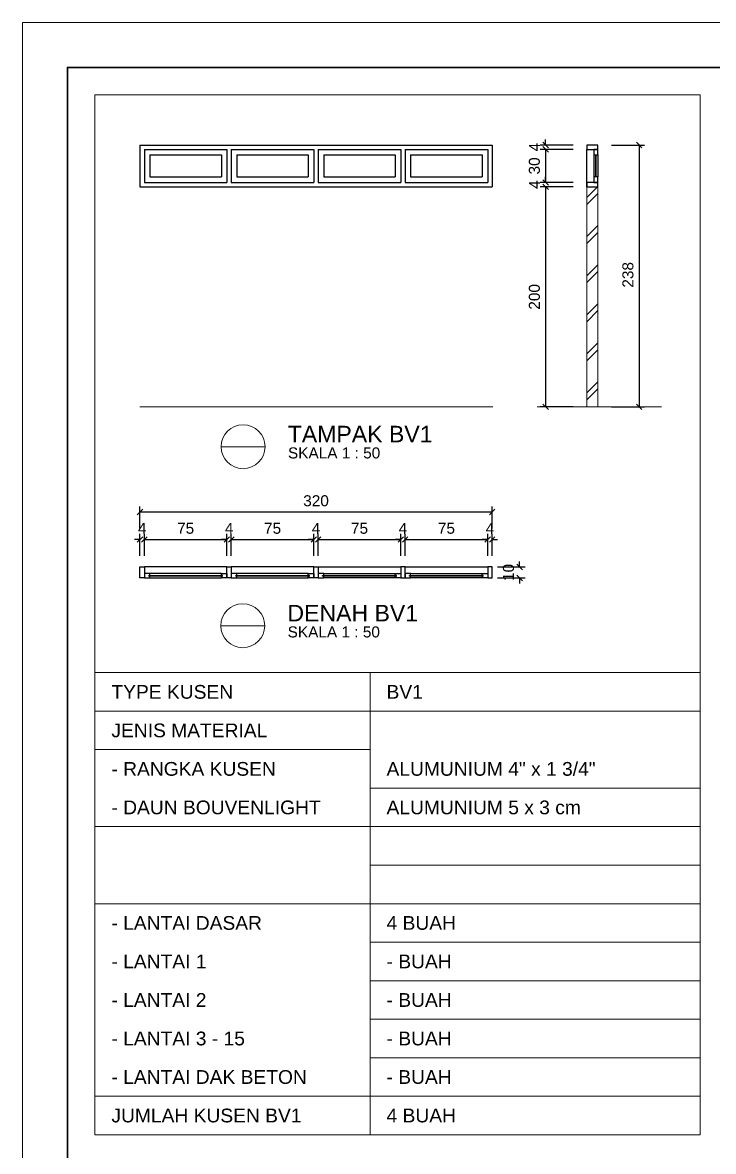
# Model space of a CAD drawing. Header units: millimetres. Extents: x -108 to 351, y -17 to 192.
# Drawn here: x 292.04 to 304.59, y 4.65 to 25.17 of the extents above; entities that cross this region are included whole.
import ezdxf
from ezdxf.enums import TextEntityAlignment as Align

# ---------------------------------------------------------------- set-up
doc = ezdxf.new("R2010")
doc.units = ezdxf.units.MM
doc.layers.get('defpoints').update_dxf_attribs({"color": 1})
for name, color, linetype, lineweight in [('ars', 11, 'Continuous', 0), ('KACA', 151, 'Continuous', 5), ('KOP', 7, 'Continuous', 20), ('KOP GARIS', 1, 'Continuous', 30), ('lan', 7, 'Continuous', 15), ('NOT', 7, 'Continuous', 20), ('tem', 5, 'Continuous', 20), ('u', 6, 'Continuous', 20), ('u @ 1', 6, 'Continuous', 20)]:
    doc.layers.add(name, color=color, linetype=linetype, lineweight=lineweight)
doc.layers.add('Kusen', color=30, linetype='Continuous')
doc.styles.get("Standard").update_dxf_attribs({"font": 'arial.ttf'})
doc.dimstyles.new('SK-50', dxfattribs={"dimscale": 0, "dimtxt": 0.2, "dimasz": 0.1, "dimexe": 0.1, "dimexo": 0, "dimgap": 0.1, "dimtad": 1, "dimdec": 0, "dimlfac": 50, "dimzin": 0, "dimdsep": 46, "dimtxsty": 'Standard', "dimblk": 'OBLIQUE', "dimcen": 0.09, "dimclrd": 256, "dimclre": 256, "dimclrt": 256, "dimadec": 0, "dimazin": 0, "dimtfac": 1, "dimtdec": 0, "dimtofl": 0, "dimtmove": 0, "dimatfit": 3, "dimldrblk": 'OBLIQUE', "dimfxl": 0, "dimtolj": 1, "dimtzin": 0, "dimarcsym": 0})

# ---------------------------------------------------------------- blocks, each defined once
blk = doc.blocks.new('KOPA2-TPAK r')
at = {"layer": 'KOP'}
blk.add_lwpolyline([(0, 0), (59.4, 0), (59.4, 42.135), (0, 42.135)], close=True, dxfattribs=at)
at = {"layer": 'KOP GARIS'}
blk.add_lwpolyline([(0.815, 0.815), (58.585, 0.815), (58.585, 41.32), (0.815, 41.32)], close=True, dxfattribs=at)
at = {"layer": 'KOP'}
for p in [(51.864, 6.612), (51.864, 6.212), (51.864, 5.812)]:
    blk.add_attdef('JUDUL', p, '', height=0.25, dxfattribs=at)
for tag, p in [('SKALA', (51.816, 4.913)), ('SKALA', (51.816, 4.602)), ('SKALA', (51.816, 4.312)), ('AR-00', (57.749, 3.195))]:
    blk.add_attdef(tag, text='', height=0.172, dxfattribs=at).set_placement(p, align=Align.MIDDLE_CENTER)
blk = doc.blocks.new('BV 320')
at = {"layer": 'KACA'}
for points in [[(0.0275, 3.12), (0.0275, 2.45), (0.0325, 2.45), (0.0325, 3.12)], [(0.0275, 2.33), (0.0275, 1.66), (0.0325, 1.66), (0.0325, 2.33)], [(0.0275, 0.87), (0.0275, 1.54), (0.0325, 1.54), (0.0325, 0.87)], [(0.0275, 0.08), (0.0275, 0.75), (0.0325, 0.75), (0.0325, 0.08)]]:
    blk.add_lwpolyline(points, close=True, dxfattribs=at)
at = {"layer": 'Kusen'}
for p, q in [((-0.05, 2.41), (-0.05, 3.16)), ((0.01, 2.46), (0.01, 3.11)), ((0.05, 3.11), (0.05, 2.46)), ((-0.05, 1.62), (-0.05, 2.37)), ((0.01, 1.67), (0.01, 2.32)), ((0.05, 2.32), (0.05, 1.67)), ((-0.05, 1.58), (-0.05, 0.83)), ((0.01, 1.53), (0.01, 0.88)), ((0.05, 0.88), (0.05, 1.53)), ((-0.05, 0.79), (-0.05, 0.04)), ((0.01, 0.74), (0.01, 0.09)), ((0.05, 0.09), (0.05, 0.74))]:
    blk.add_line(p, q, dxfattribs=at)
for points in [[(-0.05, 3.2), (-0.05, 3.16), (0.05, 3.16), (0.05, 3.2)], [(-0.05, 2.41), (-0.05, 2.37), (0.05, 2.37), (0.05, 2.41)], [(-0.05, 1.58), (-0.05, 1.62), (0.05, 1.62), (0.05, 1.58)], [(-0.05, 0.79), (-0.05, 0.83), (0.05, 0.83), (0.05, 0.79)], [(-0.05, 0), (-0.05, 0.04), (0.05, 0.04), (0.05, 0)]]:
    blk.add_lwpolyline(points, close=True, dxfattribs=at)
for points in [[(0.0275, 3.11), (0.01, 3.11), (0.01, 3.16), (0.05, 3.16), (0.05, 3.11), (0.0325, 3.11), (0.0325, 3.12), (0.0275, 3.12), (0.0275, 3.11)], [(0.0275, 2.46), (0.01, 2.46), (0.01, 2.41), (0.05, 2.41), (0.05, 2.46), (0.0325, 2.46), (0.0325, 2.45), (0.0275, 2.45), (0.0275, 2.46)], [(0.0275, 2.32), (0.01, 2.32), (0.01, 2.37), (0.05, 2.37), (0.05, 2.32), (0.0325, 2.32), (0.0325, 2.33), (0.0275, 2.33), (0.0275, 2.32)], [(0.0275, 1.67), (0.01, 1.67), (0.01, 1.62), (0.05, 1.62), (0.05, 1.67), (0.0325, 1.67), (0.0325, 1.66), (0.0275, 1.66), (0.0275, 1.67)], [(0.0275, 1.53), (0.01, 1.53), (0.01, 1.58), (0.05, 1.58), (0.05, 1.53), (0.0325, 1.53), (0.0325, 1.54), (0.0275, 1.54), (0.0275, 1.53)], [(0.0275, 0.88), (0.01, 0.88), (0.01, 0.83), (0.05, 0.83), (0.05, 0.88), (0.0325, 0.88), (0.0325, 0.87), (0.0275, 0.87), (0.0275, 0.88)], [(0.0275, 0.74), (0.01, 0.74), (0.01, 0.79), (0.05, 0.79), (0.05, 0.74), (0.0325, 0.74), (0.0325, 0.75), (0.0275, 0.75), (0.0275, 0.74)], [(0.0275, 0.09), (0.01, 0.09), (0.01, 0.04), (0.05, 0.04), (0.05, 0.09), (0.0325, 0.09), (0.0325, 0.08), (0.0275, 0.08), (0.0275, 0.09)]]:
    blk.add_lwpolyline(points, dxfattribs=at)
blk = doc.blocks.new('_Oblique')
at = {"color": 0, "linetype": 'ByBlock', "lineweight": -2}
blk.add_line((-0.5, -0.5), (0.5, 0.5), dxfattribs=at)
blk = doc.blocks.new('*D189')
at = {"layer": 'defpoints', "color": 0, "transparency": 16777216}
for p in [(295.753, 15.776), (294.253, 15.476), (295.753, 15.476)]:
    blk.add_point(p, dxfattribs=at)
at = {"layer": 'u', "lineweight": -2, "transparency": 16777216}
for p, q in [((294.253, 15.476), (294.253, 15.876)), ((295.753, 15.476), (295.753, 15.876)), ((294.253, 15.776), (295.753, 15.776))]:
    blk.add_line(p, q, dxfattribs=at)
at = {"layer": 'u', "lineweight": -2, "transparency": 16777216, "xscale": 0.1, "yscale": 0.1, "zscale": 0.1, "rotation": 180}
blk.add_blockref('_Oblique', (294.253, 15.776), dxfattribs=at)
at = {"layer": 'u', "lineweight": -2, "transparency": 16777216, "xscale": 0.1, "yscale": 0.1, "zscale": 0.1}
blk.add_blockref('_Oblique', (295.753, 15.776), dxfattribs=at)
at = {"layer": 'u', "transparency": 16777216, "insert": (295.003, 15.978), "char_height": 0.2, "attachment_point": 5}
blk.add_mtext('\\A1;75', dxfattribs=at)
blk = doc.blocks.new('*D192')
at = {"layer": 'defpoints', "color": 0, "transparency": 16777216}
for p in [(295.833, 15.776), (295.753, 15.476), (295.833, 15.476)]:
    blk.add_point(p, dxfattribs=at)
at = {"layer": 'u', "lineweight": -2, "transparency": 16777216}
for p, q in [((295.753, 15.476), (295.753, 15.876)), ((295.833, 15.476), (295.833, 15.876)), ((295.753, 15.776), (295.653, 15.776)), ((295.833, 15.776), (295.933, 15.776))]:
    blk.add_line(p, q, dxfattribs=at)
at = {"layer": 'u', "lineweight": -2, "transparency": 16777216, "xscale": 0.1, "yscale": 0.1, "zscale": 0.1}
blk.add_blockref('_Oblique', (295.753, 15.776), dxfattribs=at)
at = {"layer": 'u', "lineweight": -2, "transparency": 16777216, "xscale": 0.1, "yscale": 0.1, "zscale": 0.1, "rotation": 180}
blk.add_blockref('_Oblique', (295.833, 15.776), dxfattribs=at)
at = {"layer": 'u', "transparency": 16777216, "insert": (295.793, 15.976), "char_height": 0.2, "attachment_point": 5}
blk.add_mtext('\\A1;4', dxfattribs=at)
blk = doc.blocks.new('*D190')
at = {"layer": 'defpoints', "color": 0, "transparency": 16777216}
for p in [(300.573, 16.276), (294.173, 15.976), (300.573, 15.976)]:
    blk.add_point(p, dxfattribs=at)
at = {"layer": 'u', "lineweight": -2, "transparency": 16777216}
for p, q in [((294.173, 15.976), (294.173, 16.376)), ((294.173, 16.276), (300.573, 16.276)), ((300.573, 15.976), (300.573, 16.376))]:
    blk.add_line(p, q, dxfattribs=at)
at = {"layer": 'u', "lineweight": -2, "transparency": 16777216, "xscale": 0.1, "yscale": 0.1, "zscale": 0.1, "rotation": 180}
blk.add_blockref('_Oblique', (294.173, 16.276), dxfattribs=at)
at = {"layer": 'u', "lineweight": -2, "transparency": 16777216, "xscale": 0.1, "yscale": 0.1, "zscale": 0.1}
blk.add_blockref('_Oblique', (300.573, 16.276), dxfattribs=at)
at = {"layer": 'u', "transparency": 16777216, "insert": (297.373, 16.478), "char_height": 0.2, "attachment_point": 5}
blk.add_mtext('\\A1;320', dxfattribs=at)
blk = doc.blocks.new('*D191')
at = {"layer": 'defpoints', "color": 0, "transparency": 16777216}
for p in [(300.673, 15.276), (300.673, 15.076), (301.073, 15.076)]:
    blk.add_point(p, dxfattribs=at)
at = {"layer": 'u', "lineweight": -2, "transparency": 16777216}
for p, q in [((300.673, 15.276), (301.173, 15.276)), ((301.073, 15.276), (301.073, 15.376)), ((300.673, 15.076), (301.173, 15.076)), ((301.073, 15.076), (301.073, 14.976))]:
    blk.add_line(p, q, dxfattribs=at)
at = {"layer": 'u', "lineweight": -2, "transparency": 16777216, "xscale": 0.1, "yscale": 0.1, "zscale": 0.1}
for p, rotation in [((301.073, 15.276), 270), ((301.073, 15.076), 90)]:
    blk.add_blockref('_Oblique', p, dxfattribs=dict(at, rotation=rotation))
at = {"layer": 'u', "transparency": 16777216, "insert": (300.871, 15.176), "char_height": 0.2, "attachment_point": 5, "rotation": 90}
blk.add_mtext('\\A1;10', dxfattribs=at)
blk = doc.blocks.new('*D193')
at = {"layer": 'defpoints', "color": 0, "transparency": 16777216}
for p in [(294.253, 15.776), (294.173, 15.476), (294.253, 15.476)]:
    blk.add_point(p, dxfattribs=at)
at = {"layer": 'u', "lineweight": -2, "transparency": 16777216}
for p, q in [((294.173, 15.476), (294.173, 15.876)), ((294.253, 15.476), (294.253, 15.876)), ((294.173, 15.776), (294.073, 15.776)), ((294.253, 15.776), (294.353, 15.776))]:
    blk.add_line(p, q, dxfattribs=at)
at = {"layer": 'u', "lineweight": -2, "transparency": 16777216, "xscale": 0.1, "yscale": 0.1, "zscale": 0.1}
blk.add_blockref('_Oblique', (294.173, 15.776), dxfattribs=at)
at = {"layer": 'u', "lineweight": -2, "transparency": 16777216, "xscale": 0.1, "yscale": 0.1, "zscale": 0.1, "rotation": 180}
blk.add_blockref('_Oblique', (294.253, 15.776), dxfattribs=at)
at = {"layer": 'u', "transparency": 16777216, "insert": (294.213, 15.976), "char_height": 0.2, "attachment_point": 5}
blk.add_mtext('\\A1;4', dxfattribs=at)
blk = doc.blocks.new('Ndtpd')
blk.add_line((0.747, 0), (-0.747, 0))
blk.add_circle((0, 0), 0.747)
at = {"flags": 4}
for tag, height, p in [('NO', 0.5, (0, 0.148)), ('NOLBR', 0.3, (0, -0.398))]:
    blk.add_attdef(tag, text='', height=height, dxfattribs=at).set_placement(p, align=Align.CENTER)
for tag, p, height in [('NDTPD', (1.516, 0.148), 0.5), ('SKALA', (1.523, -0.398), 0.3)]:
    blk.add_attdef(tag, p, '', height=height, dxfattribs=at)
blk = doc.blocks.new('*D194')
at = {"layer": 'defpoints', "color": 0, "transparency": 16777216}
for p in [(297.333, 15.776), (295.833, 15.476), (297.333, 15.476)]:
    blk.add_point(p, dxfattribs=at)
at = {"layer": 'u', "lineweight": -2, "transparency": 16777216}
for p, q in [((295.833, 15.476), (295.833, 15.876)), ((297.333, 15.476), (297.333, 15.876)), ((295.833, 15.776), (297.333, 15.776))]:
    blk.add_line(p, q, dxfattribs=at)
at = {"layer": 'u', "lineweight": -2, "transparency": 16777216, "xscale": 0.1, "yscale": 0.1, "zscale": 0.1, "rotation": 180}
blk.add_blockref('_Oblique', (295.833, 15.776), dxfattribs=at)
at = {"layer": 'u', "lineweight": -2, "transparency": 16777216, "xscale": 0.1, "yscale": 0.1, "zscale": 0.1}
blk.add_blockref('_Oblique', (297.333, 15.776), dxfattribs=at)
at = {"layer": 'u', "transparency": 16777216, "insert": (296.583, 15.978), "char_height": 0.2, "attachment_point": 5}
blk.add_mtext('\\A1;75', dxfattribs=at)
blk = doc.blocks.new('*D195')
at = {"layer": 'defpoints', "color": 0, "transparency": 16777216}
for p in [(297.413, 15.776), (297.333, 15.476), (297.413, 15.476)]:
    blk.add_point(p, dxfattribs=at)
at = {"layer": 'u', "lineweight": -2, "transparency": 16777216}
for p, q in [((297.333, 15.476), (297.333, 15.876)), ((297.413, 15.476), (297.413, 15.876)), ((297.333, 15.776), (297.233, 15.776)), ((297.413, 15.776), (297.513, 15.776))]:
    blk.add_line(p, q, dxfattribs=at)
at = {"layer": 'u', "lineweight": -2, "transparency": 16777216, "xscale": 0.1, "yscale": 0.1, "zscale": 0.1}
blk.add_blockref('_Oblique', (297.333, 15.776), dxfattribs=at)
at = {"layer": 'u', "lineweight": -2, "transparency": 16777216, "xscale": 0.1, "yscale": 0.1, "zscale": 0.1, "rotation": 180}
blk.add_blockref('_Oblique', (297.413, 15.776), dxfattribs=at)
at = {"layer": 'u', "transparency": 16777216, "insert": (297.373, 15.976), "char_height": 0.2, "attachment_point": 5}
blk.add_mtext('\\A1;4', dxfattribs=at)
blk = doc.blocks.new('*D196')
at = {"layer": 'defpoints', "color": 0, "transparency": 16777216}
for p in [(298.913, 15.776), (297.413, 15.476), (298.913, 15.476)]:
    blk.add_point(p, dxfattribs=at)
at = {"layer": 'u', "lineweight": -2, "transparency": 16777216}
for p, q in [((297.413, 15.476), (297.413, 15.876)), ((298.913, 15.476), (298.913, 15.876)), ((297.413, 15.776), (298.913, 15.776))]:
    blk.add_line(p, q, dxfattribs=at)
at = {"layer": 'u', "lineweight": -2, "transparency": 16777216, "xscale": 0.1, "yscale": 0.1, "zscale": 0.1, "rotation": 180}
blk.add_blockref('_Oblique', (297.413, 15.776), dxfattribs=at)
at = {"layer": 'u', "lineweight": -2, "transparency": 16777216, "xscale": 0.1, "yscale": 0.1, "zscale": 0.1}
blk.add_blockref('_Oblique', (298.913, 15.776), dxfattribs=at)
at = {"layer": 'u', "transparency": 16777216, "insert": (298.163, 15.978), "char_height": 0.2, "attachment_point": 5}
blk.add_mtext('\\A1;75', dxfattribs=at)
blk = doc.blocks.new('*D197')
at = {"layer": 'defpoints', "color": 0, "transparency": 16777216}
for p in [(298.993, 15.776), (298.913, 15.476), (298.993, 15.476)]:
    blk.add_point(p, dxfattribs=at)
at = {"layer": 'u', "lineweight": -2, "transparency": 16777216}
for p, q in [((298.913, 15.476), (298.913, 15.876)), ((298.993, 15.476), (298.993, 15.876)), ((298.913, 15.776), (298.813, 15.776)), ((298.993, 15.776), (299.093, 15.776))]:
    blk.add_line(p, q, dxfattribs=at)
at = {"layer": 'u', "lineweight": -2, "transparency": 16777216, "xscale": 0.1, "yscale": 0.1, "zscale": 0.1}
blk.add_blockref('_Oblique', (298.913, 15.776), dxfattribs=at)
at = {"layer": 'u', "lineweight": -2, "transparency": 16777216, "xscale": 0.1, "yscale": 0.1, "zscale": 0.1, "rotation": 180}
blk.add_blockref('_Oblique', (298.993, 15.776), dxfattribs=at)
at = {"layer": 'u', "transparency": 16777216, "insert": (298.953, 15.976), "char_height": 0.2, "attachment_point": 5}
blk.add_mtext('\\A1;4', dxfattribs=at)
blk = doc.blocks.new('*D198')
at = {"layer": 'defpoints', "color": 0, "transparency": 16777216}
for p in [(300.493, 15.776), (298.993, 15.476), (300.493, 15.476)]:
    blk.add_point(p, dxfattribs=at)
at = {"layer": 'u', "lineweight": -2, "transparency": 16777216}
for p, q in [((298.993, 15.476), (298.993, 15.876)), ((300.493, 15.476), (300.493, 15.876)), ((298.993, 15.776), (300.493, 15.776))]:
    blk.add_line(p, q, dxfattribs=at)
at = {"layer": 'u', "lineweight": -2, "transparency": 16777216, "xscale": 0.1, "yscale": 0.1, "zscale": 0.1, "rotation": 180}
blk.add_blockref('_Oblique', (298.993, 15.776), dxfattribs=at)
at = {"layer": 'u', "lineweight": -2, "transparency": 16777216, "xscale": 0.1, "yscale": 0.1, "zscale": 0.1}
blk.add_blockref('_Oblique', (300.493, 15.776), dxfattribs=at)
at = {"layer": 'u', "transparency": 16777216, "insert": (299.743, 15.978), "char_height": 0.2, "attachment_point": 5}
blk.add_mtext('\\A1;75', dxfattribs=at)
blk = doc.blocks.new('*D199')
at = {"layer": 'defpoints', "color": 0, "transparency": 16777216}
for p in [(300.573, 15.776), (300.493, 15.476), (300.573, 15.476)]:
    blk.add_point(p, dxfattribs=at)
at = {"layer": 'u', "lineweight": -2, "transparency": 16777216}
for p, q in [((300.493, 15.476), (300.493, 15.876)), ((300.573, 15.476), (300.573, 15.876)), ((300.493, 15.776), (300.393, 15.776)), ((300.573, 15.776), (300.673, 15.776))]:
    blk.add_line(p, q, dxfattribs=at)
at = {"layer": 'u', "lineweight": -2, "transparency": 16777216, "xscale": 0.1, "yscale": 0.1, "zscale": 0.1}
blk.add_blockref('_Oblique', (300.493, 15.776), dxfattribs=at)
at = {"layer": 'u', "lineweight": -2, "transparency": 16777216, "xscale": 0.1, "yscale": 0.1, "zscale": 0.1, "rotation": 180}
blk.add_blockref('_Oblique', (300.573, 15.776), dxfattribs=at)
at = {"layer": 'u', "transparency": 16777216, "insert": (300.533, 15.976), "char_height": 0.2, "attachment_point": 5}
blk.add_mtext('\\A1;4', dxfattribs=at)
blk = doc.blocks.new('*D214')
at = {"layer": 'defpoints', "color": 0, "transparency": 16777216}
for p in [(302.045, 22.185), (301.545, 18.185), (302.045, 18.185)]:
    blk.add_point(p, dxfattribs=at)
at = {"layer": 'u', "lineweight": -2, "transparency": 16777216}
for p, q in [((302.045, 22.185), (301.445, 22.185)), ((301.545, 22.185), (301.545, 18.185)), ((302.045, 18.185), (301.445, 18.185))]:
    blk.add_line(p, q, dxfattribs=at)
at = {"layer": 'u', "lineweight": -2, "transparency": 16777216, "xscale": 0.1, "yscale": 0.1, "zscale": 0.1}
for p, rotation in [((301.545, 22.185), 90), ((301.545, 18.185), 270)]:
    blk.add_blockref('_Oblique', p, dxfattribs=dict(at, rotation=rotation))
at = {"layer": 'u', "transparency": 16777216, "insert": (301.342, 20.185), "char_height": 0.2, "attachment_point": 5, "rotation": 90}
blk.add_mtext('\\A1;200', dxfattribs=at)
blk = doc.blocks.new('*D215')
at = {"layer": 'defpoints', "color": 0, "transparency": 16777216}
for p in [(301.545, 22.865), (302.045, 22.945), (302.045, 22.865)]:
    blk.add_point(p, dxfattribs=at)
at = {"layer": 'u', "lineweight": -2, "transparency": 16777216}
for p, q in [((301.545, 22.945), (301.545, 23.045)), ((302.045, 22.945), (301.445, 22.945)), ((302.045, 22.865), (301.445, 22.865)), ((301.545, 22.865), (301.545, 22.765))]:
    blk.add_line(p, q, dxfattribs=at)
at = {"layer": 'u', "lineweight": -2, "transparency": 16777216, "xscale": 0.1, "yscale": 0.1, "zscale": 0.1}
for p, rotation in [((301.545, 22.945), 270), ((301.545, 22.865), 90)]:
    blk.add_blockref('_Oblique', p, dxfattribs=dict(at, rotation=rotation))
at = {"layer": 'u', "transparency": 16777216, "insert": (301.345, 22.905), "char_height": 0.2, "attachment_point": 5, "rotation": 90}
blk.add_mtext('\\A1;4', dxfattribs=at)
blk = doc.blocks.new('*D216')
at = {"layer": 'defpoints', "color": 0, "transparency": 16777216}
for p in [(302.745, 22.945), (302.745, 18.185), (303.245, 18.185)]:
    blk.add_point(p, dxfattribs=at)
at = {"layer": 'u', "lineweight": -2, "transparency": 16777216}
for p, q in [((302.745, 22.945), (303.345, 22.945)), ((303.245, 22.945), (303.245, 18.185)), ((302.745, 18.185), (303.345, 18.185))]:
    blk.add_line(p, q, dxfattribs=at)
at = {"layer": 'u', "lineweight": -2, "transparency": 16777216, "xscale": 0.1, "yscale": 0.1, "zscale": 0.1}
for p, rotation in [((303.245, 22.945), 90), ((303.245, 18.185), 270)]:
    blk.add_blockref('_Oblique', p, dxfattribs=dict(at, rotation=rotation))
at = {"layer": 'u', "transparency": 16777216, "insert": (303.042, 20.585), "char_height": 0.2, "attachment_point": 5, "rotation": 90}
blk.add_mtext('\\A1;238', dxfattribs=at)
blk = doc.blocks.new('*D217')
at = {"layer": 'defpoints', "color": 0, "transparency": 16777216}
for p in [(301.545, 22.185), (302.045, 22.265), (302.045, 22.185)]:
    blk.add_point(p, dxfattribs=at)
at = {"layer": 'u', "lineweight": -2, "transparency": 16777216}
for p, q in [((301.545, 22.265), (301.545, 22.365)), ((302.045, 22.265), (301.445, 22.265)), ((302.045, 22.185), (301.445, 22.185)), ((301.545, 22.185), (301.545, 22.085))]:
    blk.add_line(p, q, dxfattribs=at)
at = {"layer": 'u', "lineweight": -2, "transparency": 16777216, "xscale": 0.1, "yscale": 0.1, "zscale": 0.1}
for p, rotation in [((301.545, 22.265), 270), ((301.545, 22.185), 90)]:
    blk.add_blockref('_Oblique', p, dxfattribs=dict(at, rotation=rotation))
at = {"layer": 'u', "transparency": 16777216, "insert": (301.345, 22.225), "char_height": 0.2, "attachment_point": 5, "rotation": 90}
blk.add_mtext('\\A1;4', dxfattribs=at)
blk = doc.blocks.new('*D218')
at = {"layer": 'defpoints', "color": 0, "transparency": 16777216}
for p in [(302.045, 22.865), (301.545, 22.265), (302.045, 22.265)]:
    blk.add_point(p, dxfattribs=at)
at = {"layer": 'u', "lineweight": -2, "transparency": 16777216}
for p, q in [((302.045, 22.865), (301.445, 22.865)), ((301.545, 22.865), (301.545, 22.265)), ((302.045, 22.265), (301.445, 22.265))]:
    blk.add_line(p, q, dxfattribs=at)
at = {"layer": 'u', "lineweight": -2, "transparency": 16777216, "xscale": 0.1, "yscale": 0.1, "zscale": 0.1}
for p, rotation in [((301.545, 22.865), 90), ((301.545, 22.265), 270)]:
    blk.add_blockref('_Oblique', p, dxfattribs=dict(at, rotation=rotation))
at = {"layer": 'u', "transparency": 16777216, "insert": (301.342, 22.565), "char_height": 0.2, "attachment_point": 5, "rotation": 90}
blk.add_mtext('\\A1;30', dxfattribs=at)

msp = doc.modelspace()

# ---------------------------------------------------------------- hatches: boundary and pattern name
at = {"layer": 'ars'}
h = msp.add_hatch(dxfattribs=at)
h.set_pattern_fill('TEMBOK', color=256, scale=0.502197)
h.set_pattern_definition([(225, (312.63747, 111.04327), (0.355107, -0.355107), []), (225, (312.5119, 111.04327), (0.355107, -0.355107), [])])
h.paths.add_polyline_path([(302.49277, 18.18453), (302.49277, 22.18453), (302.29189, 22.18453), (302.29189, 18.18453)])

# ---------------------------------------------------------------- linework, layer by layer
msp.add_lwpolyline([(302.46452, 22.36453), (302.46452, 22.76453), (302.45452, 22.76453), (302.45452, 22.36453)], dxfattribs=at)
at = {"layer": 'Kusen', "linetype": 'ByBlock'}
for p, q in [((294.17267, 22.94453), (294.17267, 22.18453)), ((294.17267, 22.94453), (300.57267, 22.94453)), ((294.25267, 22.86453), (294.25267, 22.26453)), ((294.25267, 22.86453), (295.75267, 22.86453)), ((295.75267, 22.86453), (295.75267, 22.26453)), ((295.83267, 22.86453), (297.33267, 22.86453)), ((295.83267, 22.86453), (295.83267, 22.26453)), ((297.33267, 22.86453), (297.33267, 22.26453)), ((297.41267, 22.86453), (298.91267, 22.86453)), ((297.41267, 22.86453), (297.41267, 22.26453)), ((298.91267, 22.86453), (298.91267, 22.26453)), ((298.99267, 22.86453), (300.49267, 22.86453)), ((298.99267, 22.86453), (298.99267, 22.26453)), ((300.49267, 22.86453), (300.49267, 22.26453)), ((300.57267, 22.94453), (300.57267, 22.18453)), ((294.35267, 22.76453), (294.35267, 22.36453)), ((294.35267, 22.76453), (295.65267, 22.76453)), ((295.65267, 22.76453), (295.65267, 22.36453)), ((295.93267, 22.76453), (297.23267, 22.76453)), ((295.93267, 22.76453), (295.93267, 22.36453)), ((297.23267, 22.76453), (297.23267, 22.36453)), ((297.51267, 22.76453), (298.81267, 22.76453)), ((297.51267, 22.76453), (297.51267, 22.36453)), ((298.81267, 22.76453), (298.81267, 22.36453)), ((299.09267, 22.76453), (300.39267, 22.76453)), ((299.09267, 22.76453), (299.09267, 22.36453)), ((300.39267, 22.76453), (300.39267, 22.36453)), ((294.35267, 22.36453), (295.65267, 22.36453)), ((295.93267, 22.36453), (297.23267, 22.36453)), ((297.51267, 22.36453), (298.81267, 22.36453)), ((299.09267, 22.36453), (300.39267, 22.36453)), ((294.17267, 22.18453), (300.57267, 22.18453)), ((294.25267, 22.26453), (295.75267, 22.26453)), ((295.83267, 22.26453), (297.33267, 22.26453)), ((297.41267, 22.26453), (298.91267, 22.26453)), ((298.99267, 22.26453), (300.49267, 22.26453))]:
    msp.add_line(p, q, dxfattribs=at)
at = {"layer": 'Kusen'}
for p, q in [((302.29452, 22.18453), (302.29452, 22.86453)), ((302.42452, 22.76453), (302.42452, 22.36453)), ((302.49452, 22.76453), (302.49452, 22.36453))]:
    msp.add_line(p, q, dxfattribs=at)
for points in [[(302.29452, 22.86453), (302.49452, 22.86453), (302.49452, 22.94453), (302.29452, 22.94453)], [(302.42452, 22.76453), (302.49452, 22.76453), (302.49452, 22.86453), (302.42452, 22.86453)], [(302.42452, 22.26453), (302.49452, 22.26453), (302.49452, 22.36453), (302.42452, 22.36453)], [(302.29452, 22.18453), (302.49452, 22.18453), (302.49452, 22.26453), (302.29452, 22.26453)]]:
    msp.add_lwpolyline(points, close=True, dxfattribs=at)
at = {"layer": 'lan'}
for p, q in [((293.35435, 4.95552), (293.35435, 23.85552)), ((304.35435, 23.85552), (293.35435, 23.85552)), ((304.35435, 4.95552), (304.35435, 23.85552)), ((301.39452, 18.18453), (303.6486, 18.18453)), ((304.35435, 13.35552), (293.35435, 13.35552)), ((298.35435, 4.95552), (298.35435, 13.35552)), ((304.35435, 12.65552), (293.35435, 12.65552)), ((298.35435, 11.95552), (293.35435, 11.95552)), ((304.35435, 11.25552), (298.35435, 11.25552)), ((304.35435, 10.55552), (293.35435, 10.55552)), ((304.35435, 9.85552), (298.35435, 9.85552)), ((304.35435, 9.15552), (293.35435, 9.15552)), ((304.35435, 8.45552), (298.35435, 8.45552)), ((304.35435, 7.75552), (298.35435, 7.75552)), ((304.35435, 7.05552), (298.35435, 7.05552)), ((304.35435, 6.35552), (298.35435, 6.35552)), ((304.35435, 5.65552), (293.35435, 5.65552)), ((304.35435, 4.95552), (293.35435, 4.95552))]:
    msp.add_line(p, q, dxfattribs=at)
at = {"layer": 'lan', "linetype": 'Continuous', "ltscale": 2}
msp.add_line((300.58785, 18.18453), (294.17267, 18.18453), dxfattribs=at)
at = {"layer": 'tem'}
for p, q in [((302.29364, 22.18453), (302.29364, 18.18453)), ((302.49452, 22.18453), (302.29364, 22.18453)), ((302.49452, 18.18453), (302.49452, 22.18453))]:
    msp.add_line(p, q, dxfattribs=at)

# ---------------------------------------------------------------- block references
at = {"xscale": 2, "yscale": 2, "zscale": 2, "rotation": 270}
msp.add_blockref('BV 320', (294.17267, 15.17581), dxfattribs=at)
at = {"layer": 'KOP'}
msp.add_blockref('KOPA2-TPAK r', (292.03958, -16.96472), dxfattribs=at)
at = {"layer": 'NOT'}
ref = msp.add_blockref('Ndtpd', (296.04706, 17.46193), dxfattribs=dict(at, xscale=0.5354752342704153, yscale=0.5354752342704153, zscale=0.5354752342704153))
ref.add_attrib('NDTPD', 'TAMPAK BV1', (296.85885, 17.54095), dxfattribs={"layer": '0', "height": 0.3, "flags": 4})
ref.add_attrib('SKALA', 'SKALA 1 : 50', (296.86272, 17.24862), dxfattribs={"layer": '0', "height": 0.2, "flags": 4})
ref = msp.add_blockref('Ndtpd', (296.04103, 14.20832), dxfattribs=dict(at, xscale=0.5354752342704153, yscale=0.5354752342704153, zscale=0.5354752342704153))
ref.add_attrib('NDTPD', 'DENAH BV1', (296.85282, 14.28733), dxfattribs={"layer": '0', "height": 0.3, "flags": 4})
ref.add_attrib('SKALA', 'SKALA 1 : 50', (296.85669, 13.995), dxfattribs={"layer": '0', "height": 0.2, "flags": 4})

# ---------------------------------------------------------------- texts
for s, p in [('TYPE KUSEN', (293.65435, 12.88052)), ('BV1', (298.65435, 12.88052)), ('JENIS MATERIAL', (293.65435, 12.18052)), ('- RANGKA KUSEN', (293.65435, 11.48052)), ('ALUMUNIUM 4" x 1 3/4"', (298.65435, 11.48052)), ('- DAUN BOUVENLIGHT', (293.65435, 10.78052)), ('ALUMUNIUM 5 x 3 cm', (298.65435, 10.78052)), ('- LANTAI DASAR', (293.65435, 8.68052)), ('4 BUAH', (298.65435, 8.68052)), ('- LANTAI 1', (293.65435, 7.98052)), ('- BUAH', (298.65435, 7.98052)), ('- LANTAI 2', (293.65435, 7.28052)), ('- BUAH', (298.65435, 7.28052)), ('- LANTAI 3 - 15', (293.65435, 6.58052)), ('- BUAH', (298.65435, 6.58052)), ('- LANTAI DAK BETON', (293.65435, 5.88052)), ('- BUAH', (298.65435, 5.88052)), ('JUMLAH KUSEN BV1', (293.65435, 5.18052)), ('4 BUAH', (298.65435, 5.18052))]:
    msp.add_text(s, height=0.25, dxfattribs=at).set_placement(p)

# ---------------------------------------------------------------- dimensions: what is measured, and where the dimension line sits
at = {"layer": 'u'}
for base, p1, p2, picture, middle in [((300.57267, 16.27581), (294.17267, 15.97581), (300.57267, 15.97581), '*D190', (297.37267, 16.27581)), ((295.75267, 15.77581), (294.25267, 15.47581), (295.75267, 15.47581), '*D189', (295.00267, 15.77581)), ((297.33267, 15.77581), (295.83267, 15.47581), (297.33267, 15.47581), '*D194', (296.58267, 15.77581)), ((298.91267, 15.77581), (297.41267, 15.47581), (298.91267, 15.47581), '*D196', (298.16267, 15.77581)), ((300.49267, 15.77581), (298.99267, 15.47581), (300.49267, 15.47581), '*D198', (299.74267, 15.77581))]:
    dim = msp.add_linear_dim(base=base, p1=p1, p2=p2, dimstyle='SK-50', override={"dimscale": 1, "dimtxt": 0.2}, dxfattribs=at)
    dim.commit()
    dim.dimension.update_dxf_attribs({"geometry": picture, "text_midpoint": middle, "dimtype": 160})
dim = msp.add_linear_dim(base=(301.07267, 15.07581), p1=(300.67267, 15.27581), p2=(300.67267, 15.07581), angle=270, dimstyle='SK-50', override={"dimscale": 1, "dimtxt": 0.2}, dxfattribs=at)
dim.commit()
dim.dimension.update_dxf_attribs({"geometry": '*D191', "text_midpoint": (301.07267, 15.17581), "dimtype": 160})
at = {"layer": 'u @ 1'}
for base, p1, p2, picture, middle in [((301.54452, 22.86453), (302.04452, 22.94453), (302.04452, 22.86453), '*D215', (301.54452, 22.90453)), ((303.24452, 18.18453), (302.74452, 22.94453), (302.74452, 18.18453), '*D216', (303.24452, 20.58453)), ((301.54452, 22.26453), (302.04452, 22.86453), (302.04452, 22.26453), '*D218', (301.54452, 22.56453)), ((301.54452, 22.18453), (302.04452, 22.26453), (302.04452, 22.18453), '*D217', (301.54452, 22.22453)), ((301.54452, 18.18453), (302.04452, 22.18453), (302.04452, 18.18453), '*D214', (301.54452, 20.18453))]:
    dim = msp.add_linear_dim(base=base, p1=p1, p2=p2, angle=270, dimstyle='SK-50', override={"dimscale": 1, "dimtxt": 0.2, "dimtix": 0, "dimtofl": 0, "dimtmove": 0, "dimatfit": 3}, dxfattribs=at)
    dim.commit()
    dim.dimension.update_dxf_attribs({"geometry": picture, "text_midpoint": middle, "dimtype": 128})
for base, p1, p2, picture, middle in [((294.25267, 15.77581), (294.17267, 15.47581), (294.25267, 15.47581), '*D193', (294.21267, 15.77581)), ((295.83267, 15.77581), (295.75267, 15.47581), (295.83267, 15.47581), '*D192', (295.79267, 15.77581)), ((297.41267, 15.77581), (297.33267, 15.47581), (297.41267, 15.47581), '*D195', (297.37267, 15.77581)), ((298.99267, 15.77581), (298.91267, 15.47581), (298.99267, 15.47581), '*D197', (298.95267, 15.77581)), ((300.57267, 15.77581), (300.49267, 15.47581), (300.57267, 15.47581), '*D199', (300.53267, 15.77581))]:
    dim = msp.add_linear_dim(base=base, p1=p1, p2=p2, dimstyle='SK-50', override={"dimscale": 1, "dimtxt": 0.2, "dimtix": 0, "dimtofl": 0, "dimtmove": 0, "dimatfit": 3}, dxfattribs=at)
    dim.commit()
    dim.dimension.update_dxf_attribs({"geometry": picture, "text_midpoint": middle, "dimtype": 128})

doc.saveas('drawing.dxf')
